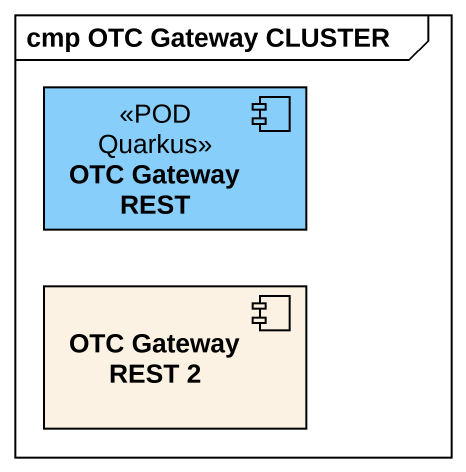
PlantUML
@startuml
mainframe cmp OTC Gateway CLUSTER
component "OTC Gateway REST" as OTC_Gateway_REST <<POD Quarkus>> #87CEFA
component "OTC Gateway REST 2" as OTC_Gateway_REST_2
@enduml
